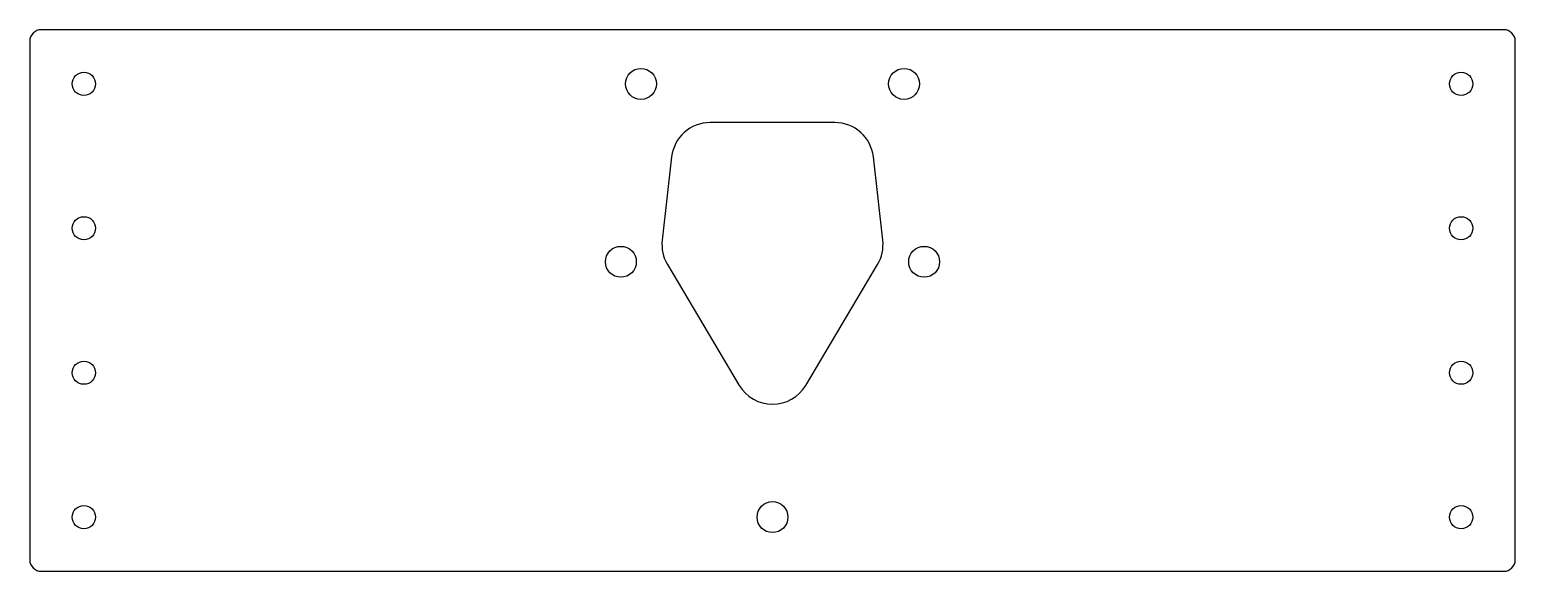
# Model space of a CAD drawing. Header units: millimetres. Extents: x -192 to 192, y -70 to 70.
import ezdxf

# ---------------------------------------------------------------- set-up
doc = ezdxf.new("R2010")
doc.units = ezdxf.units.MM

msp = doc.modelspace()

# ---------------------------------------------------------------- linework, layer by layer
at = {"color": 7, "linetype": 'Continuous', "lineweight": 25}
for p, q in [((189, 70), (-189, 70)), ((-192, 67), (-192, -67)), ((192, -67), (192, 67)), ((16.13, 46), (-16.13, 46)), ((-26.07, 37.12), (-28.51, 15.56)), ((28.51, 15.56), (26.07, 37.12)), ((-27.17, 9.33), (-8.6, -21.94)), ((8.6, -21.94), (27.17, 9.33)), ((-189, -70), (189, -70))]:
    msp.add_line(p, q, dxfattribs=at)
for centre, radius in [((-178, 56), 3), ((-34, 56), 4), ((34, 56), 4), ((178, 56), 3), ((-178, 18.67), 3), ((178, 18.67), 3), ((-39.2, 10), 4), ((39.2, 10), 4), ((-178, -18.67), 3), ((178, -18.67), 3), ((-178, -56), 3), ((0, -56), 4), ((178, -56), 3)]:
    msp.add_circle(centre, radius, dxfattribs=at)
for centre, radius, start, end in [((-189, 67), 3, 90, 180), ((189, 67), 3, 0, 90), ((-16.13, 36), 10, 90, 173.5505), ((16.13, 36), 10, 6.4495, 90), ((-18.57, 14.43), 10, 173.5505, 210.7077), ((18.57, 14.43), 10, 329.2923, 6.4495), ((0, -16.83), 10, 210.7077, 329.2923), ((-189, -67), 3, 180, 270), ((189, -67), 3, 270, 0)]:
    msp.add_arc(centre, radius, start, end, dxfattribs=at)

doc.saveas('drawing.dxf')
